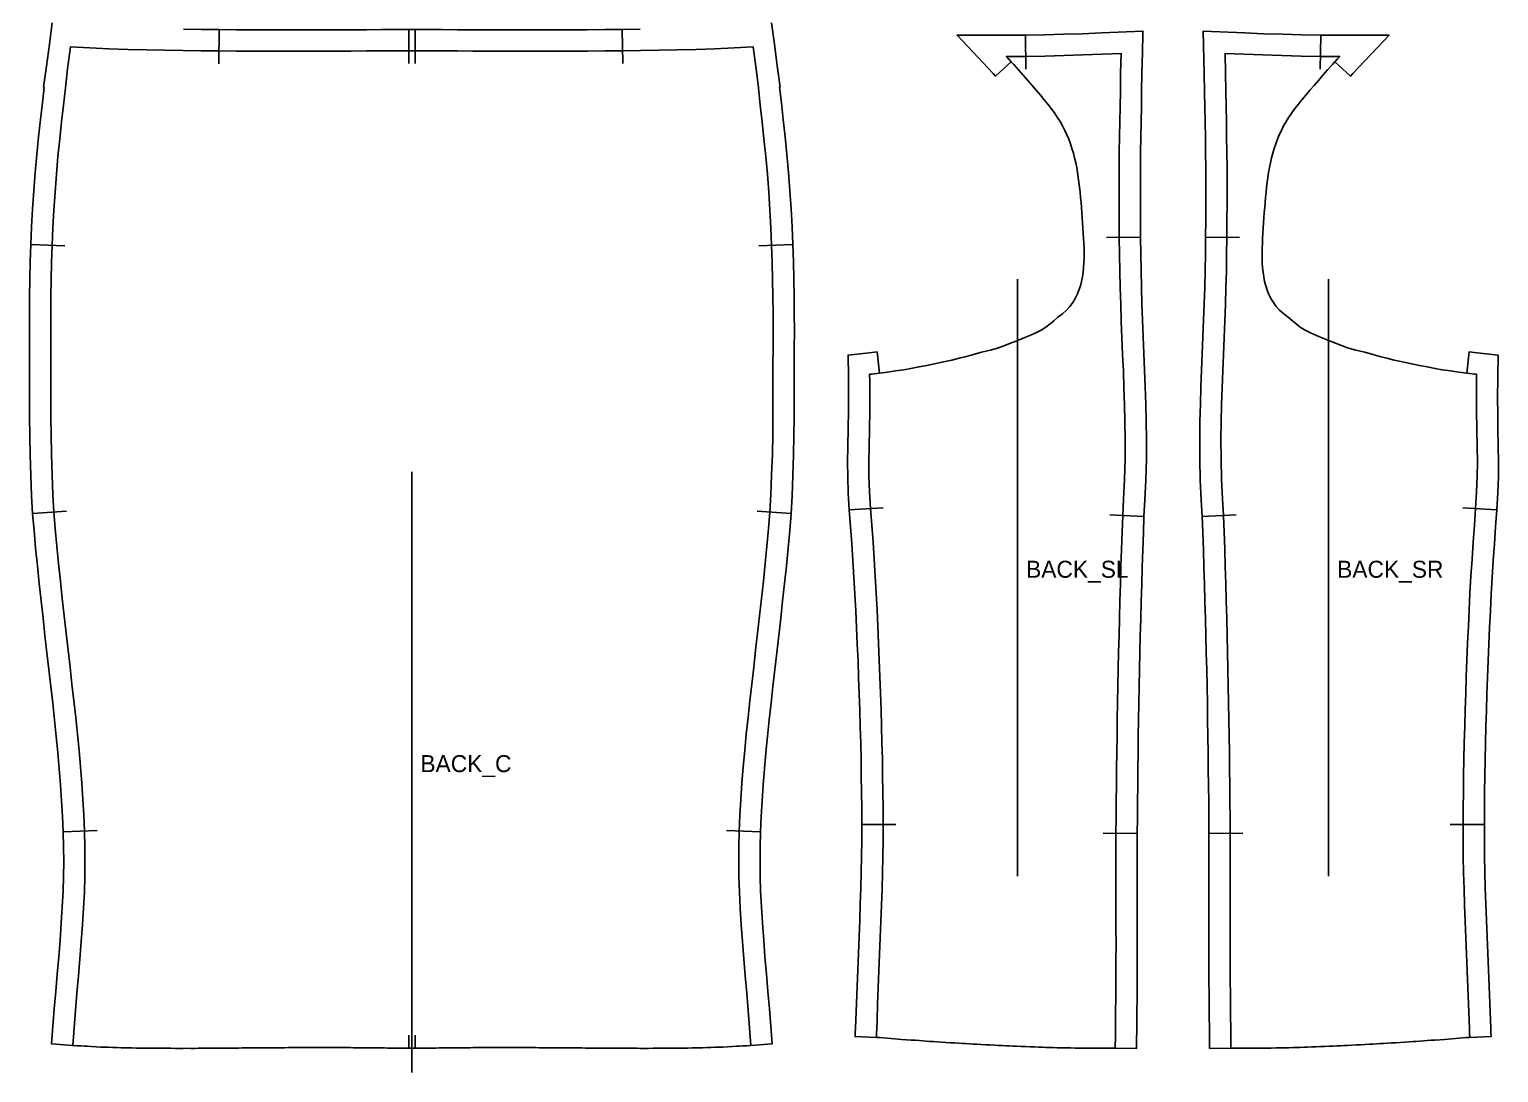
# Model space of a CAD drawing. Header units: millimetres. Extents: x 0 to 1302, y -11 to 724.
# Drawn here: x 0 to 690, y -11 to 479 of the extents above; entities that cross this region are included whole.
import ezdxf

# ---------------------------------------------------------------- set-up
doc = ezdxf.new("R2010")
doc.units = ezdxf.units.MM
for name, color, linetype in [('CUT', 7, 'Continuous'), ('GRAIN', 3, 'Continuous'), ('NOTCH', 7, 'Continuous'), ('SEW', 5, 'Continuous'), ('TEXT', 7, 'Continuous')]:
    doc.layers.add(name, color=color, linetype=linetype)

msp = doc.modelspace()

# ---------------------------------------------------------------- linework, layer by layer
at = {"layer": 'CUT'}
for points in [[(348.67, 481.54), (350, 471.63), (350.87, 465.14), (351.37, 461.35), (352.7, 451.44), (352.48, 451.41), (353.28, 444.1), (354.16, 436.26), (355.06, 428.15), (355.9, 419.81), (356.66, 411.32), (357.32, 402.76), (357.86, 394.25), (358.3, 385.86), (358.67, 377.58), (358.96, 369.41), (359.16, 361.3), (359.3, 353.15), (359.36, 344.97), (359.38, 336.83), (359.36, 328.76), (359.34, 320.74), (359.32, 312.69), (359.31, 304.55), (359.28, 296.29), (359.21, 287.85), (359.04, 278.81), (358.71, 268.98), (358.31, 259.51), (357.85, 251.21), (357.2, 243.19), (356.44, 234.92), (355.63, 226.63), (354.76, 218.31), (353.88, 210.12), (352.96, 201.96), (352.04, 193.85), (351.12, 185.81), (350.21, 177.85), (349.31, 169.93), (348.43, 162.06), (347.56, 154.26), (346.76, 146.52), (346.02, 138.89), (345.33, 131.31), (344.73, 123.75), (344.22, 116.28), (343.8, 108.96), (343.49, 101.7), (343.31, 94.61), (343.25, 87.66), (343.32, 80.83), (343.54, 73.81), (343.92, 66.46), (344.41, 58.76), (344.97, 50.88), (345.59, 42.92), (346.28, 34.87), (346.98, 26.75), (347.67, 18.6), (348.34, 10.39), (348.67, 6.18), (348.82, 4.15), (348.98, 2.13), (339, 1.37), (336.93, 1.25), (335.16, 1.15), (335.16, 1.15), (333.58, 1.06), (332.06, 0.97), (330.31, 0.87), (328.04, 0.75), (325.75, 0.64), (323.94, 0.57), (322.2, 0.5), (320.12, 0.42), (318.04, 0.36), (316.29, 0.32), (314.72, 0.28), (313.17, 0.25), (311.4, 0.21), (309.2, 0.16), (307.03, 0.12), (305.32, 0.11), (303.67, 0.09), (301.67, 0.06), (299.66, 0.04), (297.97, 0.04), (296.42, 0.04), (294.79, 0.03), (292.99, 0.02), (290.89, 0.01), (288.83, 0), (287.17, 0.01), (285.55, 0.02), (283.6, 0.02), (281.65, 0.02), (280.03, 0.03), (278.49, 0.04), (276.79, 0.04), (274.96, 0.04), (272.98, 0.05), (271.08, 0.07), (269.46, 0.09), (267.89, 0.11), (266.09, 0.12), (264.3, 0.14), (262.74, 0.15), (261.21, 0.17), (259.48, 0.18), (257.65, 0.2), (255.83, 0.21), (254.1, 0.23), (252.53, 0.25), (251.01, 0.27), (249.42, 0.28), (247.84, 0.29), (246.37, 0.3), (244.83, 0.3), (243.05, 0.3), (241.21, 0.31), (239.49, 0.32), (237.88, 0.34), (236.36, 0.35), (234.88, 0.36), (233.36, 0.37), (231.88, 0.37), (230.49, 0.37), (228.97, 0.36), (227.11, 0.35), (225.22, 0.35), (223.59, 0.36), (222.12, 0.37), (220.67, 0.38), (219.24, 0.38), (217.84, 0.39), (216.46, 0.38), (215.11, 0.37), (213.61, 0.36), (211.79, 0.35), (209.97, 0.34), (208.48, 0.33), (207.13, 0.32), (205.71, 0.31), (204.29, 0.3), (202.88, 0.28), (201.49, 0.27), (200.1, 0.25), (198.61, 0.23), (196.95, 0.22), (195.29, 0.2), (193.86, 0.19), (192.51, 0.18), (191.12, 0.17), (189.71, 0.16), (188.33, 0.15), (186.93, 0.15), (185.52, 0.15), (184.07, 0.15), (182.56, 0.14), (181.07, 0.15), (179.69, 0.15), (178.3, 0.15), (176.81, 0.14), (175.31, 0.15), (173.85, 0.15), (172.44, 0.15), (171.05, 0.16), (169.66, 0.16), (168.26, 0.17), (166.87, 0.18), (165.52, 0.2), (164.08, 0.21), (162.43, 0.22), (160.76, 0.23), (159.28, 0.25), (157.89, 0.27), (156.5, 0.28), (155.09, 0.3), (153.66, 0.31), (152.25, 0.32), (150.9, 0.33), (149.4, 0.34), (147.58, 0.35), (145.76, 0.36), (144.27, 0.37), (142.92, 0.38), (141.54, 0.39), (140.13, 0.39), (138.71, 0.38), (137.26, 0.37), (135.78, 0.36), (134.16, 0.35), (132.26, 0.35), (130.4, 0.36), (128.89, 0.37), (127.5, 0.37), (126.01, 0.37), (124.5, 0.36), (123.02, 0.35), (121.5, 0.34), (119.89, 0.32), (118.17, 0.31), (116.32, 0.31), (114.54, 0.3), (113.01, 0.3), (111.54, 0.29), (109.96, 0.28), (108.37, 0.27), (106.85, 0.25), (105.28, 0.23), (103.54, 0.21), (101.72, 0.2), (99.9, 0.18), (98.17, 0.17), (96.64, 0.15), (95.08, 0.13), (93.28, 0.12), (91.49, 0.11), (89.92, 0.09), (88.3, 0.06), (86.39, 0.05), (84.42, 0.04), (82.58, 0.04), (80.89, 0.03), (79.35, 0.02), (77.72, 0.01), (75.77, 0.01), (73.83, 0.02), (72.21, 0.01), (70.54, 0), (68.48, 0), (66.38, 0.02), (64.58, 0.03), (62.96, 0.04), (61.41, 0.04), (59.71, 0.04), (57.7, 0.06), (55.7, 0.09), (54.06, 0.1), (52.34, 0.12), (50.17, 0.15), (47.98, 0.2), (46.21, 0.25), (44.65, 0.28), (43.08, 0.31), (41.34, 0.35), (39.25, 0.41), (37.17, 0.49), (35.43, 0.56), (33.62, 0.64), (31.33, 0.74), (29.07, 0.86), (27.32, 0.96), (25.79, 1.05), (24.21, 1.15), (22.44, 1.25), (20.37, 1.37), (10.39, 2.12), (10.55, 4.18), (10.71, 6.25), (11.03, 10.38), (11.7, 18.59), (12.39, 26.75), (13.09, 34.86), (13.77, 42.91), (14.4, 50.88), (14.96, 58.76), (15.46, 66.45), (15.83, 73.81), (16.05, 80.83), (16.12, 87.66), (16.06, 94.61), (15.88, 101.71), (15.57, 108.95), (15.14, 116.27), (14.63, 123.75), (14.04, 131.32), (13.35, 138.89), (12.61, 146.52), (11.8, 154.25), (10.94, 162.06), (10.06, 169.93), (9.16, 177.85), (8.25, 185.81), (7.33, 193.85), (6.4, 201.97), (5.5, 210.12), (4.61, 218.32), (3.74, 226.63), (2.93, 234.93), (2.17, 243.19), (1.53, 251.21), (1.07, 259.51), (0.67, 268.99), (0.34, 278.81), (0.17, 287.85), (0.1, 296.29), (0.07, 304.55), (0.06, 312.69), (0.04, 320.75), (0.01, 328.77), (0, 336.84), (0.02, 344.97), (0.08, 353.15), (0.22, 361.3), (0.42, 369.41), (0.71, 377.58), (1.07, 385.86), (1.52, 394.25), (2.06, 402.76), (2.71, 411.32), (3.48, 419.82), (4.32, 428.15), (5.22, 436.26), (6.1, 444.1), (6.9, 451.41), (6.69, 451.44), (8, 461.25), (8, 461.25), (9.39, 471.63), (10.71, 481.55)], [(72.4, 478.59), (80.81, 478.48), (89.1, 478.41), (97.27, 478.36), (105.31, 478.32), (113.22, 478.3), (121, 478.3), (128.66, 478.31), (136.22, 478.32), (143.67, 478.34), (151.02, 478.37), (158.29, 478.39), (165.48, 478.41), (172.62, 478.43), (179.69, 478.44), (186.77, 478.43), (193.89, 478.42), (201.09, 478.39), (208.36, 478.37), (215.72, 478.34), (223.16, 478.32), (230.71, 478.31), (238.38, 478.3), (246.17, 478.3), (254.08, 478.32), (262.12, 478.35), (270.28, 478.4), (278.56, 478.48), (286.98, 478.59)]]:
    msp.add_lwpolyline(points, dxfattribs=at)
for points in [[(388.02, 7.52), (388.09, 9.48), (388.24, 13.4), (388.53, 21.21), (388.82, 29.01), (389.14, 36.83), (389.46, 44.63), (389.78, 52.38), (390.08, 60.04), (390.36, 67.67), (390.62, 75.23), (390.84, 82.69), (390.98, 90.14), (391.04, 97.64), (391.07, 105.13), (391.03, 112.68), (390.94, 120.29), (390.84, 127.93), (390.72, 135.59), (390.55, 143.28), (390.33, 150.98), (390.1, 158.7), (389.85, 166.43), (389.58, 174.19), (389.3, 181.99), (388.97, 189.79), (388.61, 197.59), (388.25, 205.42), (387.86, 213.29), (387.39, 221.15), (386.89, 229.06), (386.37, 237.01), (385.78, 244.92), (385.19, 252.87), (384.74, 260.82), (384.45, 268.43), (384.38, 275.32), (384.52, 282.75), (384.69, 291.03), (384.8, 299.52), (384.83, 303.77), (384.83, 308.03), (384.8, 312.27), (384.77, 314.35), (384.76, 315.39), (384.59, 325.6), (394.48, 326.61), (398.23, 327.04), (399.35, 317.1), (403.14, 317.58), (406.96, 318.12), (410.86, 318.7), (414.17, 319.33), (417.9, 320.02), (421.55, 320.75), (425.25, 321.53), (429.49, 322.36), (433.4, 323.21), (436.86, 324.07), (440.24, 324.97), (443.54, 325.91), (447.27, 326.9), (451.47, 327.92), (455.34, 328.96), (458.22, 330.02), (460.98, 331.12), (463.87, 332.27), (466.9, 333.47), (469.94, 334.72), (472.78, 336.01), (475.32, 337.35), (477.54, 338.75), (479.5, 340.2), (481.29, 341.72), (483.23, 343.31), (485.34, 344.95), (487.25, 346.65), (488.85, 348.41), (490.19, 350.23), (491.34, 352.11), (492.3, 354.04), (493.1, 356.03), (493.77, 358.07), (494.3, 360.16), (494.73, 362.28), (495.05, 364.44), (495.28, 366.65), (495.43, 368.89), (495.5, 371.16), (495.51, 373.46), (495.46, 375.8), (495.38, 378.15), (495.25, 380.52), (495.11, 382.91), (494.94, 385.3), (494.78, 387.7), (494.61, 390.1), (494.44, 392.49), (494.27, 394.89), (494.08, 397.27), (493.87, 399.65), (493.64, 402.02), (493.39, 404.38), (493.11, 406.72), (492.79, 409.04), (492.43, 411.34), (492.02, 413.63), (491.56, 415.9), (491.04, 418.14), (490.46, 420.37), (489.81, 422.57), (489.09, 424.75), (488.29, 426.9), (487.41, 429.03), (486.44, 431.12), (485.37, 433.2), (484.2, 435.24), (482.93, 437.28), (481.55, 439.3), (480.06, 441.34), (478.45, 443.41), (476.75, 445.51), (474.95, 447.68), (473.05, 449.91), (471.08, 452.21), (469.02, 454.59), (466.9, 457.04), (464.71, 459.54), (462.47, 462.06), (461.31, 463.32), (453.91, 456.6), (452.83, 457.78), (435.82, 475.76), (461.31, 475.77), (463.56, 475.78), (467.95, 475.83), (476.9, 475.99), (485.85, 476.23), (494.78, 476.52), (503.63, 476.85), (523.11, 477.73), (523.09, 477.03), (523.09, 477.03), (522.87, 467.03), (522.78, 463.31), (522.65, 457.72), (522.65, 457.72), (522.54, 449.43), (522.42, 442.04), (522.28, 435), (522.14, 427.91), (522.03, 420.7), (521.96, 413.39), (521.93, 405.21), (521.94, 397.02), (521.99, 388.89), (522.05, 380.88), (522.14, 372.99), (522.28, 365.23), (522.46, 357.51), (522.69, 349.74), (522.97, 341.93), (523.28, 334.13), (523.6, 326.35), (523.93, 318.54), (524.23, 310.63), (524.5, 302.58), (524.7, 294.38), (524.81, 285.92), (524.79, 276.71), (524.54, 266.81), (524.06, 257.59), (523.64, 249.82), (523.34, 242.13), (523.07, 234.09), (522.82, 226), (522.58, 217.86), (522.35, 209.83), (522.13, 201.79), (521.92, 193.77), (521.72, 185.81), (521.54, 177.89), (521.36, 170.01), (521.22, 162.16), (521.09, 154.32), (520.97, 146.52), (520.87, 138.83), (520.78, 131.12), (520.68, 123.42), (520.6, 115.85), (520.55, 108.4), (520.49, 100.97), (520.46, 93.71), (520.45, 86.6), (520.46, 79.57), (520.48, 72.3), (520.48, 64.71), (520.48, 56.88), (520.5, 48.88), (520.49, 40.78), (520.45, 32.62), (520.39, 24.47), (520.31, 16.34), (520.23, 8.18), (520.19, 4.03), (520.18, 2.02), (520.16, 0), (510.16, 0.07), (508.05, 0.06), (506.17, 0.05), (504.27, 0.04), (502.12, 0.04), (500.01, 0.05), (498.26, 0.07), (496.68, 0.09), (495.08, 0.11), (493.32, 0.13), (491.24, 0.15), (489.07, 0.18), (487.03, 0.21), (485.02, 0.25), (482.93, 0.3), (480.93, 0.36), (479.18, 0.42), (477.57, 0.48), (475.95, 0.54), (474.2, 0.6), (472.21, 0.66), (470.11, 0.73), (468.01, 0.8), (465.96, 0.88), (463.97, 0.96), (462.09, 1.05), (460.37, 1.14), (458.72, 1.23), (457.08, 1.31), (455.35, 1.4), (453.43, 1.49), (451.36, 1.59), (449.19, 1.7), (447.06, 1.81), (445.15, 1.92), (443.37, 2.02), (441.66, 2.13), (439.98, 2.24), (438.32, 2.34), (436.61, 2.45), (434.8, 2.56), (432.8, 2.67), (430.53, 2.79), (428.31, 2.92), (426.45, 3.04), (424.76, 3.17), (423.06, 3.29), (421.37, 3.41), (419.68, 3.53), (417.99, 3.65), (416.26, 3.78), (414.33, 3.91), (412.01, 4.05), (409.75, 4.21), (407.96, 4.35), (406.36, 4.48), (404.68, 4.62), (402.97, 4.76), (401.29, 4.9), (399.61, 5.04), (397.94, 5.17), (387.94, 5.56), (388.02, 7.52)], [(680.15, 326.61), (690.03, 325.6), (689.87, 315.39), (689.85, 314.35), (689.83, 312.27), (689.8, 308.03), (689.8, 303.77), (689.82, 299.52), (689.94, 291.03), (690.11, 282.75), (690.25, 275.32), (690.18, 268.43), (689.88, 260.82), (689.43, 252.87), (688.85, 244.93), (688.26, 237.01), (687.74, 229.06), (687.23, 221.15), (686.77, 213.29), (686.37, 205.42), (686.01, 197.59), (685.65, 189.79), (685.33, 181.99), (685.04, 174.19), (684.77, 166.43), (684.53, 158.7), (684.29, 150.98), (684.08, 143.28), (683.9, 135.59), (683.78, 127.93), (683.68, 120.29), (683.59, 112.68), (683.55, 105.13), (683.58, 97.64), (683.65, 90.14), (683.78, 82.69), (684, 75.23), (684.26, 67.67), (684.54, 60.04), (684.85, 52.38), (685.17, 44.63), (685.49, 36.83), (685.81, 29.01), (686.1, 21.21), (686.38, 13.4), (686.53, 9.48), (686.61, 7.52), (686.68, 5.56), (676.69, 5.17), (675.01, 5.04), (673.34, 4.9), (671.65, 4.76), (669.94, 4.62), (668.26, 4.48), (666.66, 4.35), (664.87, 4.21), (662.61, 4.05), (660.3, 3.91), (658.36, 3.78), (656.63, 3.65), (654.94, 3.53), (653.26, 3.41), (651.56, 3.29), (649.87, 3.17), (648.18, 3.04), (646.32, 2.92), (644.1, 2.79), (641.83, 2.67), (639.83, 2.56), (638.02, 2.45), (636.31, 2.34), (634.64, 2.24), (632.97, 2.13), (631.26, 2.02), (629.48, 1.92), (627.56, 1.81), (625.44, 1.7), (623.26, 1.59), (621.19, 1.49), (619.28, 1.4), (617.55, 1.31), (615.91, 1.23), (614.26, 1.14), (612.53, 1.05), (610.65, 0.96), (608.67, 0.88), (606.61, 0.8), (604.52, 0.73), (602.41, 0.66), (600.43, 0.6), (598.68, 0.54), (597.06, 0.48), (595.44, 0.42), (593.7, 0.36), (591.7, 0.3), (589.6, 0.25), (587.59, 0.21), (585.55, 0.18), (583.39, 0.15), (581.31, 0.13), (579.54, 0.11), (577.95, 0.09), (576.36, 0.07), (574.61, 0.05), (572.51, 0.04), (570.35, 0.04), (568.46, 0.05), (566.58, 0.06), (564.46, 0.07), (554.46, 0), (554.45, 2.02), (554.43, 4.03), (554.4, 8.18), (554.32, 16.34), (554.24, 24.47), (554.17, 32.62), (554.13, 40.78), (554.12, 48.88), (554.14, 56.88), (554.15, 64.71), (554.15, 72.3), (554.17, 79.57), (554.18, 86.6), (554.17, 93.71), (554.13, 100.97), (554.08, 108.39), (554.03, 115.85), (553.95, 123.42), (553.85, 131.12), (553.76, 138.83), (553.66, 146.52), (553.53, 154.31), (553.41, 162.16), (553.26, 170.01), (553.09, 177.89), (552.9, 185.81), (552.7, 193.77), (552.49, 201.79), (552.28, 209.83), (552.05, 217.86), (551.81, 226), (551.56, 234.09), (551.29, 242.13), (550.99, 249.82), (550.56, 257.59), (550.08, 266.81), (549.84, 276.71), (549.81, 285.92), (549.92, 294.38), (550.13, 302.58), (550.39, 310.63), (550.7, 318.54), (551.02, 326.35), (551.35, 334.13), (551.65, 341.93), (551.93, 349.74), (552.16, 357.51), (552.35, 365.23), (552.48, 372.99), (552.57, 380.88), (552.64, 388.89), (552.68, 397.02), (552.69, 405.21), (552.66, 413.39), (552.59, 420.7), (552.48, 427.91), (552.35, 435), (552.21, 442.04), (552.09, 449.43), (551.97, 457.72), (551.52, 477.73), (570.99, 476.85), (579.85, 476.52), (588.77, 476.23), (597.73, 475.99), (606.68, 475.83), (611.06, 475.78), (613.31, 475.77), (638.8, 475.76), (621.79, 457.78), (620.72, 456.6), (613.31, 463.32), (612.16, 462.06), (609.91, 459.54), (607.73, 457.04), (605.6, 454.59), (603.55, 452.21), (601.57, 449.91), (599.68, 447.68), (597.87, 445.51), (596.17, 443.41), (594.57, 441.34), (593.07, 439.3), (591.69, 437.28), (590.42, 435.24), (589.25, 433.2), (588.19, 431.12), (587.21, 429.03), (586.33, 426.9), (585.53, 424.75), (584.81, 422.57), (584.16, 420.37), (583.58, 418.14), (583.07, 415.9), (582.61, 413.63), (582.2, 411.34), (581.84, 409.04), (581.52, 406.72), (581.23, 404.38), (580.98, 402.02), (580.75, 399.65), (580.55, 397.27), (580.36, 394.89), (580.18, 392.49), (580.01, 390.1), (579.85, 387.7), (579.68, 385.3), (579.52, 382.91), (579.37, 380.52), (579.25, 378.15), (579.16, 375.8), (579.12, 373.46), (579.13, 371.16), (579.2, 368.89), (579.34, 366.65), (579.57, 364.44), (579.9, 362.28), (580.32, 360.16), (580.86, 358.07), (581.52, 356.03), (582.32, 354.04), (583.29, 352.11), (584.43, 350.23), (585.77, 348.41), (587.37, 346.65), (589.28, 344.95), (591.39, 343.31), (593.34, 341.72), (595.13, 340.2), (597.09, 338.75), (599.3, 337.35), (601.85, 336.01), (604.68, 334.72), (607.73, 333.47), (610.75, 332.27), (613.65, 331.12), (616.41, 330.02), (619.29, 328.96), (623.16, 327.92), (627.36, 326.9), (631.08, 325.91), (634.39, 324.97), (637.77, 324.07), (641.23, 323.21), (645.13, 322.36), (649.37, 321.53), (653.08, 320.75), (656.73, 320.02), (660.45, 319.33), (663.77, 318.7), (667.67, 318.12), (671.48, 317.58), (675.27, 317.1), (676.4, 327.04), (680.15, 326.61)]]:
    msp.add_lwpolyline(points, close=True, dxfattribs=at)
at = {"layer": 'GRAIN'}
for p, q in [((464.24, 80.84), (464.24, 361.17)), ((610.39, 80.84), (610.39, 361.17)), ((179.69, -11.38), (179.69, 270.8))]:
    msp.add_line(p, q, dxfattribs=at)
at = {"layer": 'NOTCH'}
for p, q in [((89.1, 478.41), (88.98, 462.41)), ((178.19, 478.44), (178.19, 462.44)), ((181.19, 478.44), (181.19, 462.44)), ((278.56, 478.48), (278.74, 462.48)), ((467.93, 475.83), (468.18, 459.83)), ((606.69, 475.83), (606.44, 459.83)), ((522.05, 380.88), (506.05, 380.72)), ((552.57, 380.88), (568.57, 380.72)), ((0.71, 377.58), (16.7, 376.95)), ((358.67, 377.58), (342.68, 376.95)), ((1.53, 251.22), (17.49, 252.3)), ((357.85, 251.21), (341.88, 252.3)), ((385.19, 252.87), (401.16, 253.91)), ((523.64, 249.82), (507.65, 250.57)), ((550.99, 249.82), (566.97, 250.57)), ((689.43, 252.87), (673.47, 253.91)), ((391.07, 105.13), (407.07, 105.15)), ((683.55, 105.13), (667.55, 105.15)), ((15.88, 101.71), (31.87, 102.24)), ((343.49, 101.7), (327.5, 102.25)), ((520.49, 100.97), (504.49, 101.06)), ((554.13, 100.97), (570.13, 101.06)), ((178.19, 0.15), (178.19, 6.15)), ((181.19, 0.15), (181.19, 6.15))]:
    msp.add_line(p, q, dxfattribs=at)
at = {"layer": 'SEW'}
for points in [[(22.44, 1.25), (24.21, 1.15), (25.79, 1.05), (27.32, 0.96), (29.07, 0.86), (31.33, 0.74), (33.62, 0.64), (35.43, 0.56), (37.17, 0.49), (39.25, 0.41), (41.34, 0.35), (43.08, 0.31), (44.65, 0.28), (46.21, 0.25), (47.98, 0.2), (50.17, 0.15), (52.34, 0.12), (54.06, 0.1), (55.7, 0.09), (57.7, 0.06), (59.71, 0.04), (61.41, 0.04), (62.96, 0.04), (64.58, 0.03), (66.38, 0.02), (68.48, 0), (70.54, 0), (72.21, 0.01), (73.83, 0.02), (75.77, 0.01), (77.72, 0.01), (79.35, 0.02), (80.89, 0.03), (82.58, 0.04), (84.42, 0.04), (86.39, 0.05), (88.3, 0.06), (89.92, 0.09), (91.49, 0.11), (93.28, 0.12), (95.08, 0.13), (96.64, 0.15), (98.17, 0.17), (99.9, 0.18), (101.72, 0.2), (103.54, 0.21), (105.28, 0.23), (106.85, 0.25), (108.37, 0.27), (109.96, 0.28), (111.54, 0.29), (113.01, 0.3), (114.54, 0.3), (116.32, 0.31), (118.17, 0.31), (119.89, 0.32), (121.5, 0.34), (123.02, 0.35), (124.5, 0.36), (126.01, 0.37), (127.5, 0.37), (128.89, 0.37), (130.4, 0.36), (132.26, 0.35), (134.16, 0.35), (135.78, 0.36), (137.26, 0.37), (138.71, 0.38), (140.13, 0.39), (141.54, 0.39), (142.92, 0.38), (144.27, 0.37), (145.76, 0.36), (147.58, 0.35), (149.4, 0.34), (150.9, 0.33), (152.25, 0.32), (153.66, 0.31), (155.09, 0.3), (156.5, 0.28), (157.89, 0.27), (159.28, 0.25), (160.76, 0.23), (162.43, 0.22), (164.08, 0.21), (165.52, 0.2), (166.87, 0.18), (168.26, 0.17), (169.66, 0.16), (171.05, 0.16), (172.44, 0.15), (173.85, 0.15), (175.31, 0.15), (176.81, 0.14), (178.3, 0.15), (179.69, 0.15), (181.07, 0.15), (182.56, 0.14), (184.07, 0.15), (185.52, 0.15), (186.93, 0.15), (188.33, 0.15), (189.71, 0.16), (191.12, 0.17), (192.51, 0.18), (193.86, 0.19), (195.29, 0.2), (196.95, 0.22), (198.61, 0.23), (200.1, 0.25), (201.49, 0.27), (202.88, 0.28), (204.29, 0.3), (205.71, 0.31), (207.13, 0.32), (208.48, 0.33), (209.97, 0.34), (211.79, 0.35), (213.61, 0.36), (215.11, 0.37), (216.46, 0.38), (217.84, 0.39), (219.24, 0.38), (220.67, 0.38), (222.12, 0.37), (223.59, 0.36), (225.22, 0.35), (227.11, 0.35), (228.97, 0.36), (230.49, 0.37), (231.88, 0.37), (233.36, 0.37), (234.88, 0.36), (236.36, 0.35), (237.88, 0.34), (239.49, 0.32), (241.21, 0.31), (243.05, 0.3), (244.83, 0.3), (246.37, 0.3), (247.84, 0.29), (249.42, 0.28), (251.01, 0.27), (252.53, 0.25), (254.1, 0.23), (255.83, 0.21), (257.65, 0.2), (259.48, 0.18), (261.21, 0.17), (262.74, 0.15), (264.3, 0.14), (266.09, 0.12), (267.89, 0.11), (269.46, 0.09), (271.08, 0.07), (272.98, 0.05), (274.96, 0.04), (276.79, 0.04), (278.49, 0.04), (280.03, 0.03), (281.65, 0.02), (283.6, 0.02), (285.55, 0.02), (287.17, 0.01), (288.83, 0), (290.89, 0.01), (292.99, 0.02), (294.79, 0.03), (296.42, 0.04), (297.97, 0.04), (299.66, 0.04), (301.67, 0.06), (303.67, 0.09), (305.32, 0.11), (307.03, 0.12), (309.2, 0.16), (311.4, 0.21), (313.17, 0.25), (314.72, 0.28), (316.29, 0.32), (318.04, 0.36), (320.12, 0.42), (322.2, 0.5), (323.94, 0.57), (325.75, 0.64), (328.04, 0.75), (330.31, 0.87), (332.06, 0.97), (333.58, 1.06), (335.16, 1.15), (336.93, 1.25), (339, 1.37), (338.85, 3.39), (338.7, 5.41), (338.37, 9.59), (337.71, 17.77), (337.01, 25.9), (336.31, 34.01), (335.63, 42.1), (334.99, 50.13), (334.44, 58.08), (333.93, 65.88), (333.55, 73.4), (333.33, 80.62), (333.25, 87.65), (333.31, 94.78), (333.5, 102.04), (333.81, 109.46), (334.24, 116.91), (334.76, 124.48), (335.37, 132.15), (336.06, 139.83), (336.81, 147.52), (337.62, 155.32), (338.49, 163.17), (339.37, 171.05), (340.27, 178.98), (341.18, 186.95), (342.1, 194.98), (343.03, 203.08), (343.94, 211.21), (344.82, 219.37), (345.68, 227.63), (346.49, 235.86), (347.23, 244.04), (347.87, 251.89), (348.32, 259.99), (348.72, 269.36), (349.04, 279.07), (349.21, 287.98), (349.28, 296.35), (349.31, 304.57), (349.32, 312.71), (349.34, 320.77), (349.36, 328.79), (349.38, 336.83), (349.36, 344.92), (349.3, 353.03), (349.17, 361.09), (348.96, 369.1), (348.68, 377.18), (348.32, 385.37), (347.87, 393.66), (347.34, 402.06), (346.7, 410.49), (345.95, 418.86), (345.11, 427.1), (344.23, 435.15), (343.34, 443), (342.47, 451.01), (341.46, 460.02), (340.09, 470.3), (331.04, 469.83), (322.07, 469.46), (313.18, 469.16), (304.38, 468.92), (295.69, 468.73), (287.12, 468.59), (278.67, 468.48), (270.36, 468.4), (262.17, 468.35), (254.11, 468.32), (246.18, 468.3), (238.38, 468.3), (230.7, 468.31), (223.14, 468.32), (215.68, 468.34), (208.33, 468.37), (201.06, 468.39), (193.87, 468.42), (186.75, 468.43), (179.69, 468.44), (172.64, 468.43), (165.52, 468.42), (158.33, 468.39), (151.05, 468.37), (143.7, 468.34), (136.25, 468.32), (128.68, 468.31), (121, 468.3), (113.2, 468.3), (105.28, 468.32), (97.21, 468.36), (89.02, 468.41), (80.7, 468.49), (72.26, 468.59), (63.69, 468.73), (55, 468.92), (46.21, 469.15), (37.32, 469.46), (28.35, 469.83), (19.3, 470.31), (17.92, 460.03), (16.92, 451.02), (16.04, 443), (15.16, 435.16), (14.27, 427.1), (13.43, 418.86), (12.68, 410.49), (12.04, 402.06), (11.51, 393.67), (11.06, 385.37), (10.7, 377.19), (10.42, 369.11), (10.21, 361.09), (10.08, 353.03), (10.02, 344.92), (10, 336.84), (10.01, 328.79), (10.04, 320.77), (10.06, 312.71), (10.07, 304.58), (10.1, 296.35), (10.17, 287.99), (10.34, 279.07), (10.66, 269.37), (11.05, 260), (11.5, 251.89), (12.14, 244.05), (12.88, 235.87), (13.69, 227.64), (14.55, 219.37), (15.44, 211.21), (16.34, 203.09), (17.26, 194.98), (18.19, 186.95), (19.1, 178.98), (20, 171.05), (20.88, 163.17), (21.75, 155.32), (22.56, 147.52), (23.31, 139.83), (24, 132.16), (24.61, 124.48), (25.12, 116.91), (25.56, 109.45), (25.87, 102.04), (26.05, 94.78), (26.12, 87.65), (26.04, 80.62), (25.82, 73.4), (25.44, 65.87), (24.93, 58.08), (24.37, 50.13), (23.74, 42.1), (23.05, 34.01), (22.36, 25.89), (21.66, 17.77), (21, 9.59), (20.68, 5.48), (20.52, 3.42), (20.37, 1.37)], [(399.61, 5.04), (401.29, 4.9), (402.97, 4.76), (404.68, 4.62), (406.36, 4.48), (407.96, 4.35), (409.75, 4.21), (412.01, 4.05), (414.33, 3.91), (416.26, 3.78), (417.99, 3.65), (419.68, 3.53), (421.37, 3.41), (423.06, 3.29), (424.76, 3.17), (426.45, 3.04), (428.31, 2.92), (430.53, 2.79), (432.8, 2.67), (434.8, 2.56), (436.61, 2.45), (438.32, 2.34), (439.98, 2.24), (441.66, 2.13), (443.37, 2.02), (445.15, 1.92), (447.06, 1.81), (449.19, 1.7), (451.36, 1.59), (453.43, 1.49), (455.35, 1.4), (457.08, 1.31), (458.72, 1.23), (460.37, 1.14), (462.09, 1.05), (463.97, 0.96), (465.96, 0.88), (468.01, 0.8), (470.11, 0.73), (472.21, 0.66), (474.2, 0.6), (475.95, 0.54), (477.57, 0.48), (479.18, 0.42), (480.93, 0.36), (482.93, 0.3), (485.02, 0.25), (487.03, 0.21), (489.07, 0.18), (491.24, 0.15), (493.32, 0.13), (495.08, 0.11), (496.68, 0.09), (498.26, 0.07), (500.01, 0.05), (502.12, 0.04), (504.27, 0.04), (506.17, 0.05), (508.05, 0.06), (510.16, 0.07), (510.18, 2.1), (510.19, 4.12), (510.23, 8.27), (510.31, 16.44), (510.39, 24.56), (510.45, 32.69), (510.49, 40.81), (510.5, 48.88), (510.48, 56.87), (510.48, 64.71), (510.48, 72.28), (510.46, 79.55), (510.45, 86.6), (510.46, 93.75), (510.49, 101.03), (510.55, 108.47), (510.6, 115.94), (510.68, 123.54), (510.78, 131.24), (510.87, 138.96), (510.97, 146.67), (511.1, 154.48), (511.22, 162.34), (511.37, 170.21), (511.54, 178.12), (511.73, 186.06), (511.92, 194.02), (512.13, 202.05), (512.35, 210.1), (512.58, 218.15), (512.82, 226.3), (513.07, 234.42), (513.34, 242.49), (513.65, 250.29), (514.08, 258.12), (514.55, 267.19), (514.79, 276.85), (514.81, 285.87), (514.7, 294.19), (514.5, 302.29), (514.24, 310.27), (513.94, 318.14), (513.61, 325.93), (513.28, 333.72), (512.98, 341.55), (512.7, 349.41), (512.46, 357.25), (512.28, 365.03), (512.14, 372.85), (512.05, 380.78), (511.99, 388.82), (511.94, 396.98), (511.93, 405.22), (511.96, 413.46), (512.03, 420.82), (512.14, 428.08), (512.28, 435.2), (512.42, 442.22), (512.54, 449.58), (512.66, 457.9), (512.87, 467.26), (504.05, 466.86), (495.12, 466.53), (486.15, 466.24), (477.13, 466), (468.09, 465.83), (463.64, 465.78), (461.34, 465.77), (459.04, 465.77), (460.17, 464.58), (461.31, 463.32), (462.47, 462.06), (464.71, 459.54), (466.9, 457.04), (469.02, 454.59), (471.08, 452.21), (473.05, 449.91), (474.95, 447.68), (476.75, 445.51), (478.45, 443.41), (480.06, 441.34), (481.55, 439.3), (482.93, 437.28), (484.2, 435.24), (485.37, 433.2), (486.44, 431.12), (487.41, 429.03), (488.29, 426.9), (489.09, 424.75), (489.81, 422.57), (490.46, 420.37), (491.04, 418.14), (491.56, 415.9), (492.02, 413.63), (492.43, 411.34), (492.79, 409.04), (493.11, 406.72), (493.39, 404.38), (493.64, 402.02), (493.87, 399.65), (494.08, 397.27), (494.27, 394.89), (494.44, 392.49), (494.61, 390.1), (494.78, 387.7), (494.94, 385.3), (495.11, 382.91), (495.25, 380.52), (495.38, 378.15), (495.46, 375.8), (495.51, 373.46), (495.5, 371.16), (495.43, 368.89), (495.28, 366.65), (495.05, 364.44), (494.73, 362.28), (494.3, 360.16), (493.77, 358.07), (493.1, 356.03), (492.3, 354.04), (491.34, 352.11), (490.19, 350.23), (488.85, 348.41), (487.25, 346.65), (485.34, 344.95), (483.23, 343.31), (481.29, 341.72), (479.5, 340.2), (477.54, 338.75), (475.32, 337.35), (472.78, 336.01), (469.94, 334.72), (466.9, 333.47), (463.87, 332.27), (460.98, 331.12), (458.22, 330.02), (455.34, 328.96), (451.47, 327.92), (447.27, 326.9), (443.54, 325.91), (440.24, 324.97), (436.86, 324.07), (433.4, 323.21), (429.49, 322.36), (425.25, 321.53), (421.55, 320.75), (417.9, 320.02), (414.17, 319.33), (410.86, 318.7), (406.96, 318.12), (403.14, 317.58), (399.35, 317.1), (395.55, 316.67), (394.74, 316.59), (394.76, 315.54), (394.77, 314.49), (394.8, 312.36), (394.83, 308.07), (394.83, 303.74), (394.8, 299.43), (394.69, 290.86), (394.52, 282.55), (394.38, 275.28), (394.45, 268.68), (394.73, 261.3), (395.17, 253.52), (395.75, 245.66), (396.35, 237.71), (396.87, 229.71), (397.37, 221.77), (397.85, 213.83), (398.24, 205.9), (398.6, 198.05), (398.96, 190.23), (399.29, 182.38), (399.58, 174.55), (399.85, 166.76), (400.09, 159), (400.33, 151.27), (400.55, 143.53), (400.72, 135.78), (400.84, 128.07), (400.94, 120.42), (401.03, 112.76), (401.07, 105.14), (401.04, 97.58), (400.98, 90.01), (400.84, 82.45), (400.62, 74.91), (400.36, 67.31), (400.08, 59.65), (399.77, 51.97), (399.45, 44.22), (399.13, 36.42), (398.81, 28.63), (398.52, 20.84), (398.24, 13.03), (398.09, 9.1), (398.01, 7.14), (397.94, 5.17)], [(676.69, 5.17), (676.61, 7.14), (676.54, 9.1), (676.39, 13.03), (676.1, 20.84), (675.81, 28.63), (675.5, 36.42), (675.18, 44.22), (674.86, 51.97), (674.55, 59.65), (674.27, 67.31), (674.01, 74.91), (673.79, 82.45), (673.65, 90.01), (673.58, 97.58), (673.55, 105.14), (673.59, 112.76), (673.68, 120.42), (673.78, 128.07), (673.9, 135.78), (674.08, 143.53), (674.3, 151.27), (674.53, 159), (674.78, 166.76), (675.05, 174.55), (675.33, 182.38), (675.66, 190.23), (676.02, 198.05), (676.39, 205.9), (676.78, 213.83), (677.25, 221.77), (677.76, 229.71), (678.28, 237.71), (678.88, 245.66), (679.46, 253.52), (679.89, 261.3), (680.18, 268.68), (680.25, 275.28), (680.11, 282.55), (679.94, 290.86), (679.82, 299.43), (679.8, 303.74), (679.8, 308.07), (679.83, 312.36), (679.85, 314.49), (679.87, 315.54), (679.89, 316.59), (679.08, 316.67), (675.27, 317.1), (671.48, 317.58), (667.67, 318.12), (663.77, 318.7), (660.45, 319.33), (656.73, 320.02), (653.08, 320.75), (649.37, 321.53), (645.13, 322.36), (641.23, 323.21), (637.77, 324.07), (634.39, 324.97), (631.08, 325.91), (627.36, 326.9), (623.16, 327.92), (619.29, 328.96), (616.41, 330.02), (613.65, 331.12), (610.75, 332.27), (607.73, 333.47), (604.68, 334.72), (601.85, 336.01), (599.3, 337.35), (597.09, 338.75), (595.13, 340.2), (593.34, 341.72), (591.39, 343.31), (589.28, 344.95), (587.37, 346.65), (585.77, 348.41), (584.43, 350.23), (583.29, 352.11), (582.32, 354.04), (581.52, 356.03), (580.86, 358.07), (580.32, 360.16), (579.9, 362.28), (579.57, 364.44), (579.34, 366.65), (579.2, 368.89), (579.13, 371.16), (579.12, 373.46), (579.16, 375.8), (579.25, 378.15), (579.37, 380.52), (579.52, 382.91), (579.68, 385.3), (579.85, 387.7), (580.01, 390.1), (580.18, 392.49), (580.36, 394.89), (580.55, 397.27), (580.75, 399.65), (580.98, 402.02), (581.23, 404.38), (581.52, 406.72), (581.84, 409.04), (582.2, 411.34), (582.61, 413.63), (583.07, 415.9), (583.58, 418.14), (584.16, 420.37), (584.81, 422.57), (585.53, 424.75), (586.33, 426.9), (587.21, 429.03), (588.19, 431.12), (589.25, 433.2), (590.42, 435.24), (591.69, 437.28), (593.07, 439.3), (594.57, 441.34), (596.17, 443.41), (597.87, 445.51), (599.68, 447.68), (601.57, 449.91), (603.55, 452.21), (605.6, 454.59), (607.73, 457.04), (609.91, 459.54), (612.16, 462.06), (613.31, 463.32), (614.46, 464.58), (615.59, 465.77), (613.29, 465.77), (610.99, 465.78), (606.53, 465.83), (597.5, 466), (588.48, 466.24), (579.5, 466.53), (570.58, 466.86), (561.76, 467.26), (561.97, 457.9), (562.08, 449.58), (562.2, 442.22), (562.35, 435.2), (562.48, 428.08), (562.59, 420.82), (562.66, 413.46), (562.69, 405.22), (562.68, 396.98), (562.64, 388.82), (562.57, 380.78), (562.48, 372.85), (562.34, 365.03), (562.16, 357.25), (561.93, 349.41), (561.65, 341.55), (561.34, 333.72), (561.01, 325.93), (560.69, 318.14), (560.39, 310.27), (560.12, 302.29), (559.92, 294.19), (559.81, 285.87), (559.84, 276.85), (560.07, 267.19), (560.55, 258.12), (560.98, 250.29), (561.28, 242.49), (561.55, 234.42), (561.8, 226.3), (562.04, 218.15), (562.27, 210.1), (562.49, 202.05), (562.7, 194.02), (562.9, 186.06), (563.09, 178.12), (563.26, 170.21), (563.41, 162.34), (563.53, 154.48), (563.66, 146.67), (563.76, 138.96), (563.85, 131.24), (563.95, 123.54), (564.03, 115.94), (564.08, 108.47), (564.13, 101.03), (564.17, 93.75), (564.18, 86.6), (564.17, 79.55), (564.15, 72.28), (564.15, 64.71), (564.14, 56.87), (564.12, 48.88), (564.13, 40.81), (564.17, 32.69), (564.24, 24.56), (564.32, 16.44), (564.4, 8.27), (564.43, 4.12), (564.45, 2.1), (564.46, 0.07), (566.58, 0.06), (568.46, 0.05), (570.35, 0.04), (572.51, 0.04), (574.61, 0.05), (576.36, 0.07), (577.95, 0.09), (579.54, 0.11), (581.31, 0.13), (583.39, 0.15), (585.55, 0.18), (587.59, 0.21), (589.6, 0.25), (591.7, 0.3), (593.7, 0.36), (595.44, 0.42), (597.06, 0.48), (598.68, 0.54), (600.43, 0.6), (602.41, 0.66), (604.52, 0.73), (606.61, 0.8), (608.67, 0.88), (610.65, 0.96), (612.53, 1.05), (614.26, 1.14), (615.91, 1.23), (617.55, 1.31), (619.28, 1.4), (621.19, 1.49), (623.26, 1.59), (625.44, 1.7), (627.56, 1.81), (629.48, 1.92), (631.26, 2.02), (632.97, 2.13), (634.64, 2.24), (636.31, 2.34), (638.02, 2.45), (639.83, 2.56), (641.83, 2.67), (644.1, 2.79), (646.32, 2.92), (648.18, 3.04), (649.87, 3.17), (651.56, 3.29), (653.26, 3.41), (654.94, 3.53), (656.63, 3.65), (658.36, 3.78), (660.3, 3.91), (662.61, 4.05), (664.87, 4.21), (666.66, 4.35), (668.26, 4.48), (669.94, 4.62), (671.65, 4.76), (673.34, 4.9), (675.01, 5.04)]]:
    msp.add_lwpolyline(points, close=True, dxfattribs=at)

# ---------------------------------------------------------------- texts
at = {"layer": 'TEXT'}
for s, p in [('BACK_SL', (468.24, 221)), ('BACK_SR', (614.39, 221)), ('BACK_C', (183.69, 129.71))]:
    msp.add_text(s, height=8, dxfattribs=at).set_placement(p)

doc.saveas('drawing.dxf')
